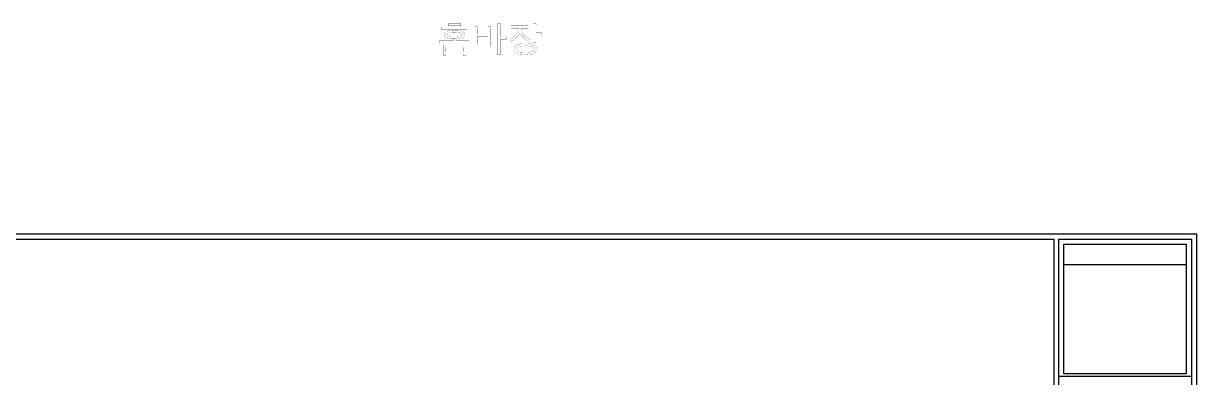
# Model space of a CAD drawing. Extents: x 0 to 840, y 0 to 273.
# Drawn here: x 728.7 to 838, y 74.8 to 107.8 of the extents above; entities that cross this region are included whole.
import ezdxf

# ---------------------------------------------------------------- set-up
doc = ezdxf.new("R2010")
doc.units = 0
doc.layers.add('SH-文字标注', color=7, linetype='CONTINUOUS')
doc.layers.add('图框', color=7, linetype='CONTINUOUS')

msp = doc.modelspace()

# ---------------------------------------------------------------- linework, layer by layer
at = {"layer": 'SH-文字标注', "color": 7, "const_width": 0.0144}
for points in [[(770.03, 107.43), (770.03, 107.21), (767.68, 107.21), (767.68, 107.43), (770.03, 107.43)], [(768.84, 107.12), (769.11, 107.11), (769.33, 107.1), (769.49, 107.07), (769.49, 107.07), (769.67, 106.99), (769.78, 106.87), (769.82, 106.72), (769.82, 106.72), (769.73, 106.52), (769.46, 106.39), (769, 106.33), (769, 106.33), (768.93, 106.33), (768.86, 106.33), (768.79, 106.33), (768.79, 106.33), (768.47, 106.34), (768.22, 106.4), (768.03, 106.49), (768.03, 106.49), (767.95, 106.56), (767.9, 106.63), (767.89, 106.72), (767.89, 106.72), (767.99, 106.94), (768.31, 107.08), (768.84, 107.12)], [(768.28, 107.76), (769.46, 107.76), (769.46, 107.55), (768.28, 107.55), (768.28, 107.76)], [(770.78, 107.48), (771, 107.48), (771, 107.48), (771.02, 107.48), (771.03, 107.47), (771.03, 107.46), (771.01, 107.36), (771.01, 107.35), (771.01, 106.79), (771.99, 106.79), (771.99, 107.48), (772.22, 107.48), (772.22, 107.48), (772.23, 107.48), (772.24, 107.47), (772.25, 107.46), (772.22, 107.35), (772.22, 107.35), (772.22, 105.6), (770.78, 105.6), (770.78, 107.48)], [(773.11, 107.76), (773.11, 107.76), (773.13, 107.76), (773.14, 107.75), (773.15, 107.74), (773.15, 107.74), (773.13, 107.68), (773.12, 107.64), (773.12, 107.62), (773.12, 106.5), (773.67, 106.5), (773.67, 106.28), (773.12, 106.28), (773.12, 104.85), (772.9, 104.85), (772.9, 107.76), (773.11, 107.76)], [(774.13, 107.55), (775.74, 107.55), (775.74, 107.33), (775.06, 107.33), (775.06, 107.33), (775.1, 107.03), (775.23, 106.76), (775.46, 106.54), (775.46, 106.54), (775.5, 106.52), (775.53, 106.49), (775.58, 106.46), (775.58, 106.46), (775.71, 106.39), (775.81, 106.34), (775.88, 106.31), (775.88, 106.31), (775.84, 106.27), (775.79, 106.22), (775.72, 106.16), (775.72, 106.16), (775.71, 106.15), (775.7, 106.14), (775.69, 106.14), (775.69, 106.14), (775.67, 106.14), (775.64, 106.16), (775.6, 106.18), (775.6, 106.18), (775.38, 106.34), (775.19, 106.52), (775.01, 106.72), (775.01, 106.72), (774.98, 106.77), (774.96, 106.81), (774.94, 106.84), (774.94, 106.84), (774.79, 106.62), (774.63, 106.44), (774.45, 106.29), (774.45, 106.29), (774.41, 106.25), (774.36, 106.21), (774.3, 106.18), (774.18, 106.11), (774.18, 106.11), (774.15, 106.12), (774.09, 106.17), (774, 106.24), (774, 106.24), (773.99, 106.25), (773.98, 106.26), (773.98, 106.26), (773.98, 106.26), (774.26, 106.44), (774.48, 106.61), (774.63, 106.78), (774.63, 106.78), (774.74, 106.95), (774.8, 107.14), (774.83, 107.33), (774.13, 107.33), (774.13, 107.55)], [(776.44, 107.76), (776.44, 107.76), (776.46, 107.76), (776.48, 107.75), (776.48, 107.73), (776.46, 107.63), (776.46, 107.63), (776.46, 106.92), (776.93, 106.92), (776.93, 106.7), (776.46, 106.7), (776.46, 105.96), (776.23, 105.96), (776.23, 107.76), (776.44, 107.76)], [(768.97, 106.35), (768.97, 106.15), (770.24, 106.15), (770.24, 105.94), (767.47, 105.94), (767.47, 106.15), (768.74, 106.15), (768.74, 106.35), (768.97, 106.35)], [(768.64, 106.92), (768.46, 106.91), (768.32, 106.89), (768.2, 106.84), (768.2, 106.84), (768.17, 106.82), (768.15, 106.8), (768.13, 106.77), (768.13, 106.73), (768.13, 106.73), (768.2, 106.62), (768.41, 106.55), (768.77, 106.53), (768.77, 106.53), (768.88, 106.53), (769.02, 106.54), (769.19, 106.56), (769.19, 106.56), (769.33, 106.57), (769.44, 106.59), (769.51, 106.62), (769.51, 106.62), (769.55, 106.65), (769.57, 106.69), (769.58, 106.74), (769.58, 106.74), (769.54, 106.82), (769.43, 106.88), (769.24, 106.9), (769.24, 106.9), (769.21, 106.91), (769.2, 106.91), (769.19, 106.91), (769.19, 106.91), (769.05, 106.92), (768.96, 106.92), (768.9, 106.92), (768.64, 106.92)], [(771.01, 106.58), (771.01, 105.82), (771.99, 105.82), (771.99, 106.58), (771.01, 106.58)], [(769.9, 105.76), (769.9, 104.82), (769.67, 104.82), (769.67, 104.92), (768.03, 104.92), (768.03, 104.82), (767.81, 104.82), (767.81, 105.76), (769.9, 105.76)], [(768.03, 105.55), (768.03, 105.14), (769.67, 105.14), (769.67, 105.55), (768.03, 105.55)], [(775.55, 105.89), (775.55, 105.89), (775.87, 105.87), (776.11, 105.83), (776.29, 105.76), (776.29, 105.76), (776.36, 105.71), (776.42, 105.66), (776.46, 105.59), (776.46, 105.59), (776.49, 105.52), (776.51, 105.44), (776.52, 105.35), (776.52, 105.35), (776.39, 105.07), (776.03, 104.91), (775.42, 104.85), (775.42, 104.85), (775.4, 104.85), (775.38, 104.85), (775.36, 104.85), (775.36, 104.85), (774.88, 104.89), (774.56, 105.03), (774.41, 105.27), (774.41, 105.27), (774.4, 105.3), (774.4, 105.35), (774.4, 105.39), (774.4, 105.39), (774.45, 105.59), (774.62, 105.75), (774.9, 105.85), (774.9, 105.85), (775.03, 105.87), (775.16, 105.88), (775.3, 105.89), (775.55, 105.89)], [(775.41, 105.67), (775.4, 105.67), (775.4, 105.67), (775.2, 105.67), (775.05, 105.66), (774.94, 105.64), (774.94, 105.64), (774.77, 105.58), (774.67, 105.49), (774.63, 105.37), (774.63, 105.37), (774.72, 105.2), (774.97, 105.1), (775.4, 105.07), (775.4, 105.07), (775.68, 105.08), (775.91, 105.1), (776.07, 105.15), (776.07, 105.15), (776.19, 105.21), (776.26, 105.29), (776.28, 105.4), (776.28, 105.4), (776.19, 105.55), (775.95, 105.65), (775.55, 105.68), (775.41, 105.67)]]:
    msp.add_lwpolyline(points, dxfattribs=at)
at = {"layer": '图框', "color": 7}
for points in [[(837.97, 88.16), (837.97, 0.71), (706.38, 0.71), (706.38, 88.16), (837.97, 88.16)], [(706.85, 1.19), (706.85, 87.68), (824.67, 87.68), (824.67, 1.19), (706.85, 1.19)], [(837.5, 87.68), (837.5, 1.19), (825.14, 1.19), (825.14, 87.68), (837.5, 87.68)], [(837.02, 87.21), (837.02, 75.13), (825.62, 75.13), (825.62, 87.21), (837.02, 87.21)], [(837.02, 87.21), (837.02, 85.29), (825.62, 85.29), (825.62, 87.21), (837.02, 87.21)], [(825.14, 74.89), (837.5, 74.89)]]:
    msp.add_lwpolyline(points, dxfattribs=at)
at = {"layer": '图框', "color": 7, "const_width": 0.00000000153}
for points in [[(826.64, 86.36), (826.64, 86.09), (827.1, 86.09), (827.1, 86), (826.54, 86), (826.54, 86.78), (827.08, 86.78), (827.08, 86.69), (826.64, 86.69), (826.64, 86.44), (827.07, 86.44), (827.07, 86.36), (826.64, 86.36)], [(827.2, 86.56), (827.28, 86.56), (827.28, 86.47), (827.28, 86.47), (827.31, 86.5), (827.33, 86.53), (827.36, 86.55), (827.36, 86.55), (827.39, 86.57), (827.43, 86.57), (827.47, 86.58), (827.47, 86.58), (827.52, 86.57), (827.56, 86.56), (827.6, 86.54), (827.6, 86.54), (827.62, 86.51), (827.64, 86.47), (827.65, 86.42), (827.65, 86), (827.56, 86), (827.56, 86.39), (827.56, 86.39), (827.55, 86.42), (827.54, 86.45), (827.53, 86.47), (827.53, 86.47), (827.5, 86.49), (827.47, 86.5), (827.44, 86.5), (827.44, 86.5), (827.4, 86.49), (827.36, 86.48), (827.33, 86.45), (827.33, 86.45), (827.31, 86.41), (827.29, 86.36), (827.29, 86.31), (827.29, 86), (827.2, 86), (827.2, 86.56)], [(827.99, 86.56), (827.99, 86.49), (827.9, 86.49), (827.9, 86.1), (827.9, 86.1), (827.9, 86.09), (827.9, 86.07), (827.91, 86.06), (827.91, 86.06), (827.92, 86.06), (827.93, 86.05), (827.95, 86.05), (827.95, 86.05), (827.96, 86.05), (827.98, 86.06), (827.99, 86.06), (827.99, 85.98), (827.99, 85.98), (827.96, 85.98), (827.94, 85.98), (827.92, 85.98), (827.92, 85.98), (827.88, 85.98), (827.86, 85.99), (827.84, 86), (827.84, 86), (827.82, 86.02), (827.81, 86.04), (827.81, 86.06), (827.81, 86.49), (827.73, 86.49), (827.73, 86.56), (827.81, 86.56), (827.81, 86.72), (827.9, 86.72), (827.9, 86.56), (827.99, 86.56)], [(828.55, 86.25), (828.14, 86.25), (828.14, 86.25), (828.14, 86.2), (828.16, 86.15), (828.18, 86.11), (828.18, 86.11), (828.21, 86.08), (828.25, 86.06), (828.3, 86.06), (828.3, 86.06), (828.37, 86.07), (828.41, 86.11), (828.45, 86.17), (828.54, 86.17), (828.54, 86.17), (828.52, 86.11), (828.49, 86.07), (828.46, 86.03), (828.46, 86.03), (828.41, 86), (828.36, 85.98), (828.3, 85.98), (828.3, 85.98), (828.22, 85.98), (828.16, 86.01), (828.11, 86.06), (828.11, 86.06), (828.07, 86.11), (828.05, 86.19), (828.04, 86.27), (828.04, 86.27), (828.05, 86.36), (828.07, 86.43), (828.11, 86.49), (828.11, 86.49), (828.16, 86.54), (828.23, 86.57), (828.3, 86.58), (828.3, 86.58), (828.44, 86.54), (828.52, 86.43), (828.55, 86.25)], [(828.45, 86.32), (828.45, 86.32), (828.45, 86.37), (828.43, 86.41), (828.41, 86.45), (828.41, 86.45), (828.38, 86.47), (828.34, 86.49), (828.3, 86.5), (828.3, 86.5), (828.26, 86.49), (828.22, 86.47), (828.19, 86.45), (828.19, 86.45), (828.16, 86.41), (828.15, 86.37), (828.14, 86.32)], [(828.92, 86.48), (828.92, 86.48), (828.86, 86.48), (828.82, 86.46), (828.78, 86.44), (828.78, 86.44), (828.76, 86.41), (828.74, 86.36), (828.74, 86.29), (828.74, 86), (828.65, 86), (828.65, 86.56), (828.73, 86.56), (828.73, 86.46), (828.73, 86.46), (828.75, 86.5), (828.78, 86.53), (828.8, 86.55), (828.8, 86.55), (828.83, 86.57), (828.85, 86.57), (828.88, 86.58), (828.88, 86.58), (828.89, 86.58), (828.9, 86.58), (828.92, 86.57), (828.92, 86.48)], [(829, 85.77), (829, 86.56), (829.08, 86.56), (829.08, 86.48), (829.08, 86.48), (829.13, 86.53), (829.19, 86.57), (829.26, 86.58), (829.26, 86.58), (829.33, 86.57), (829.39, 86.54), (829.44, 86.5), (829.44, 86.5), (829.48, 86.43), (829.5, 86.36), (829.5, 86.27), (829.5, 86.27), (829.5, 86.19), (829.47, 86.12), (829.44, 86.06), (829.44, 86.06), (829.39, 86.01), (829.33, 85.98), (829.26, 85.98), (829.26, 85.98), (829.2, 85.98), (829.14, 86.01), (829.09, 86.06), (829.09, 85.77), (829, 85.77)], [(829.25, 86.49), (829.2, 86.49), (829.17, 86.47), (829.13, 86.43), (829.13, 86.43), (829.11, 86.39), (829.1, 86.34), (829.09, 86.28), (829.09, 86.28), (829.1, 86.22), (829.11, 86.16), (829.13, 86.12), (829.13, 86.12), (829.17, 86.09), (829.2, 86.07), (829.25, 86.06), (829.25, 86.06), (829.29, 86.07), (829.33, 86.09), (829.37, 86.12), (829.37, 86.12), (829.39, 86.16), (829.41, 86.21), (829.41, 86.27), (829.41, 86.27), (829.41, 86.34), (829.39, 86.39), (829.37, 86.43), (829.37, 86.43), (829.33, 86.47), (829.29, 86.49), (829.25, 86.49)], [(829.87, 86.48), (829.87, 86.48), (829.82, 86.48), (829.77, 86.46), (829.74, 86.44), (829.74, 86.44), (829.71, 86.41), (829.7, 86.36), (829.69, 86.29), (829.69, 86), (829.6, 86), (829.6, 86.56), (829.68, 86.56), (829.68, 86.46), (829.68, 86.46), (829.71, 86.5), (829.73, 86.53), (829.76, 86.55), (829.76, 86.55), (829.78, 86.57), (829.81, 86.57), (829.84, 86.58), (829.84, 86.58), (829.85, 86.58), (829.86, 86.58), (829.87, 86.57), (829.87, 86.48)], [(830.05, 86.67), (829.96, 86.67), (829.96, 86.78), (830.05, 86.78)], [(830.05, 86.56), (830.05, 86), (829.96, 86), (829.96, 86.56), (830.05, 86.56)], [(830.26, 86.17), (830.26, 86.17), (830.27, 86.14), (830.28, 86.11), (830.3, 86.09), (830.3, 86.09), (830.32, 86.07), (830.35, 86.06), (830.4, 86.06), (830.4, 86.06), (830.43, 86.06), (830.47, 86.07), (830.49, 86.08), (830.49, 86.08), (830.51, 86.1), (830.52, 86.12), (830.53, 86.15), (830.53, 86.15), (830.53, 86.17), (830.52, 86.18), (830.51, 86.2), (830.51, 86.2), (830.49, 86.21), (830.47, 86.22), (830.44, 86.22), (830.36, 86.24), (830.36, 86.24), (830.3, 86.26), (830.25, 86.28), (830.22, 86.3), (830.22, 86.3), (830.2, 86.33), (830.18, 86.37), (830.18, 86.41), (830.18, 86.41), (830.19, 86.45), (830.21, 86.5), (830.24, 86.53), (830.24, 86.53), (830.28, 86.56), (830.34, 86.57), (830.4, 86.58), (830.4, 86.58), (830.46, 86.57), (830.51, 86.56), (830.55, 86.53), (830.55, 86.53), (830.58, 86.5), (830.59, 86.46), (830.6, 86.41), (830.51, 86.41), (830.51, 86.41), (830.49, 86.46), (830.45, 86.49), (830.39, 86.5), (830.39, 86.5), (830.36, 86.49), (830.33, 86.49), (830.31, 86.47), (830.31, 86.47), (830.29, 86.46), (830.28, 86.43), (830.27, 86.41), (830.27, 86.41), (830.28, 86.39), (830.28, 86.38), (830.3, 86.36), (830.3, 86.36), (830.32, 86.35), (830.34, 86.34), (830.38, 86.33), (830.46, 86.31), (830.46, 86.31), (830.51, 86.29), (830.55, 86.28), (830.58, 86.25), (830.58, 86.25), (830.61, 86.23), (830.62, 86.19), (830.62, 86.15), (830.62, 86.15), (830.61, 86.1), (830.59, 86.06), (830.56, 86.02), (830.56, 86.02), (830.51, 86), (830.46, 85.98), (830.39, 85.98), (830.39, 85.98), (830.27, 86), (830.19, 86.06), (830.17, 86.17), (830.26, 86.17)], [(831.2, 86.25), (830.78, 86.25), (830.78, 86.25), (830.79, 86.2), (830.81, 86.15), (830.83, 86.11), (830.83, 86.11), (830.86, 86.08), (830.9, 86.06), (830.95, 86.06), (830.95, 86.06), (831.01, 86.07), (831.06, 86.11), (831.1, 86.17), (831.19, 86.17), (831.19, 86.17), (831.17, 86.11), (831.14, 86.07), (831.11, 86.03), (831.11, 86.03), (831.06, 86), (831.01, 85.98), (830.95, 85.98), (830.95, 85.98), (830.87, 85.98), (830.81, 86.01), (830.76, 86.06), (830.76, 86.06), (830.72, 86.11), (830.7, 86.19), (830.69, 86.27), (830.69, 86.27), (830.7, 86.36), (830.72, 86.43), (830.76, 86.49), (830.76, 86.49), (830.81, 86.54), (830.88, 86.57), (830.95, 86.58), (830.95, 86.58), (831.09, 86.54), (831.17, 86.43), (831.2, 86.25)], [(831.1, 86.32), (831.1, 86.32), (831.1, 86.37), (831.08, 86.41), (831.06, 86.45), (831.06, 86.45), (831.03, 86.47), (830.99, 86.49), (830.95, 86.5), (830.95, 86.5), (830.9, 86.49), (830.87, 86.47), (830.84, 86.45), (830.84, 86.45), (830.81, 86.41), (830.79, 86.37), (830.79, 86.32)], [(831.68, 86.78), (831.68, 86.09), (832.07, 86.09), (832.07, 86), (831.58, 86), (831.58, 86.78), (831.68, 86.78)], [(832.39, 86.58), (832.39, 86.58), (832.46, 86.57), (832.52, 86.54), (832.57, 86.5), (832.57, 86.5), (832.61, 86.44), (832.63, 86.36), (832.64, 86.27), (832.64, 86.27), (832.63, 86.19), (832.61, 86.11), (832.57, 86.05), (832.57, 86.05), (832.52, 86.01), (832.46, 85.98), (832.39, 85.98), (832.39, 85.98), (832.31, 85.98), (832.25, 86.01), (832.2, 86.06), (832.2, 86.06), (832.16, 86.12), (832.14, 86.19), (832.13, 86.28), (832.13, 86.28), (832.14, 86.36), (832.16, 86.44), (832.2, 86.5), (832.2, 86.5), (832.25, 86.54), (832.31, 86.57), (832.39, 86.58)], [(832.39, 86.5), (832.34, 86.49), (832.3, 86.47), (832.27, 86.44), (832.27, 86.44), (832.25, 86.39), (832.23, 86.34), (832.23, 86.28), (832.23, 86.28), (832.23, 86.21), (832.25, 86.16), (832.27, 86.12), (832.27, 86.12), (832.3, 86.08), (832.34, 86.06), (832.39, 86.06), (832.39, 86.06), (832.43, 86.06), (832.47, 86.08), (832.5, 86.12), (832.5, 86.12), (832.53, 86.16), (832.54, 86.21), (832.55, 86.27), (832.55, 86.27), (832.54, 86.34), (832.53, 86.39), (832.51, 86.44), (832.51, 86.44), (832.47, 86.47), (832.43, 86.49), (832.39, 86.5)], [(832.94, 85.98), (832.94, 85.98), (832.88, 85.98), (832.82, 86.01), (832.77, 86.06), (832.77, 86.06), (832.74, 86.12), (832.71, 86.19), (832.71, 86.27), (832.71, 86.27), (832.71, 86.36), (832.74, 86.43), (832.77, 86.49), (832.77, 86.49), (832.82, 86.54), (832.88, 86.57), (832.94, 86.58), (832.94, 86.58), (833.01, 86.57), (833.07, 86.53), (833.12, 86.48), (833.11, 86.56), (833.2, 86.56), (833.2, 86.09), (833.2, 86.09), (833.2, 86.04), (833.19, 86), (833.19, 85.96), (833.19, 85.96), (833.18, 85.92), (833.17, 85.89), (833.15, 85.86), (833.15, 85.86), (833.13, 85.83), (833.11, 85.81), (833.08, 85.79), (833.08, 85.79), (833.04, 85.78), (833, 85.77), (832.95, 85.77), (832.95, 85.77), (832.89, 85.77), (832.83, 85.79), (832.79, 85.81), (832.79, 85.81), (832.76, 85.85), (832.73, 85.89), (832.72, 85.94), (832.82, 85.94), (832.82, 85.94), (832.84, 85.88), (832.88, 85.85), (832.95, 85.84), (832.95, 85.84), (833, 85.85), (833.05, 85.86), (833.07, 85.89), (833.07, 85.89), (833.09, 85.93), (833.1, 85.98), (833.11, 86.05), (833.11, 86.08), (833.11, 86.08), (833.08, 86.04), (833.06, 86.02), (833.03, 86), (833.03, 86), (833, 85.99), (832.97, 85.98), (832.94, 85.98)], [(832.95, 86.5), (832.91, 86.49), (832.87, 86.47), (832.84, 86.44), (832.84, 86.44), (832.82, 86.39), (832.8, 86.34), (832.8, 86.28), (832.8, 86.28), (832.8, 86.21), (832.82, 86.16), (832.84, 86.12), (832.84, 86.12), (832.87, 86.08), (832.91, 86.06), (832.96, 86.06), (832.96, 86.06), (833, 86.06), (833.04, 86.08), (833.07, 86.12), (833.07, 86.12), (833.09, 86.16), (833.1, 86.21), (833.11, 86.27), (833.11, 86.27), (833.1, 86.34), (833.09, 86.39), (833.07, 86.44), (833.07, 86.44), (833.04, 86.47), (833, 86.49), (832.95, 86.5)], [(833.55, 86.58), (833.55, 86.58), (833.62, 86.57), (833.69, 86.54), (833.74, 86.5), (833.74, 86.5), (833.77, 86.44), (833.8, 86.36), (833.8, 86.27), (833.8, 86.27), (833.8, 86.19), (833.77, 86.11), (833.74, 86.05), (833.74, 86.05), (833.68, 86.01), (833.62, 85.98), (833.55, 85.98), (833.55, 85.98), (833.48, 85.98), (833.41, 86.01), (833.36, 86.06), (833.36, 86.06), (833.33, 86.12), (833.3, 86.19), (833.3, 86.28), (833.3, 86.28), (833.3, 86.36), (833.33, 86.44), (833.36, 86.5), (833.36, 86.5), (833.41, 86.54), (833.48, 86.57), (833.55, 86.58)], [(833.55, 86.5), (833.5, 86.49), (833.46, 86.47), (833.43, 86.44), (833.43, 86.44), (833.41, 86.39), (833.39, 86.34), (833.39, 86.28), (833.39, 86.28), (833.39, 86.21), (833.41, 86.16), (833.43, 86.12), (833.43, 86.12), (833.46, 86.08), (833.5, 86.06), (833.55, 86.06), (833.55, 86.06), (833.6, 86.06), (833.63, 86.08), (833.67, 86.12), (833.67, 86.12), (833.69, 86.16), (833.71, 86.21), (833.71, 86.27), (833.71, 86.27), (833.71, 86.34), (833.69, 86.39), (833.67, 86.44), (833.67, 86.44), (833.64, 86.47), (833.6, 86.49), (833.55, 86.5)]]:
    msp.add_lwpolyline(points, dxfattribs=at)

doc.saveas('drawing.dxf')
